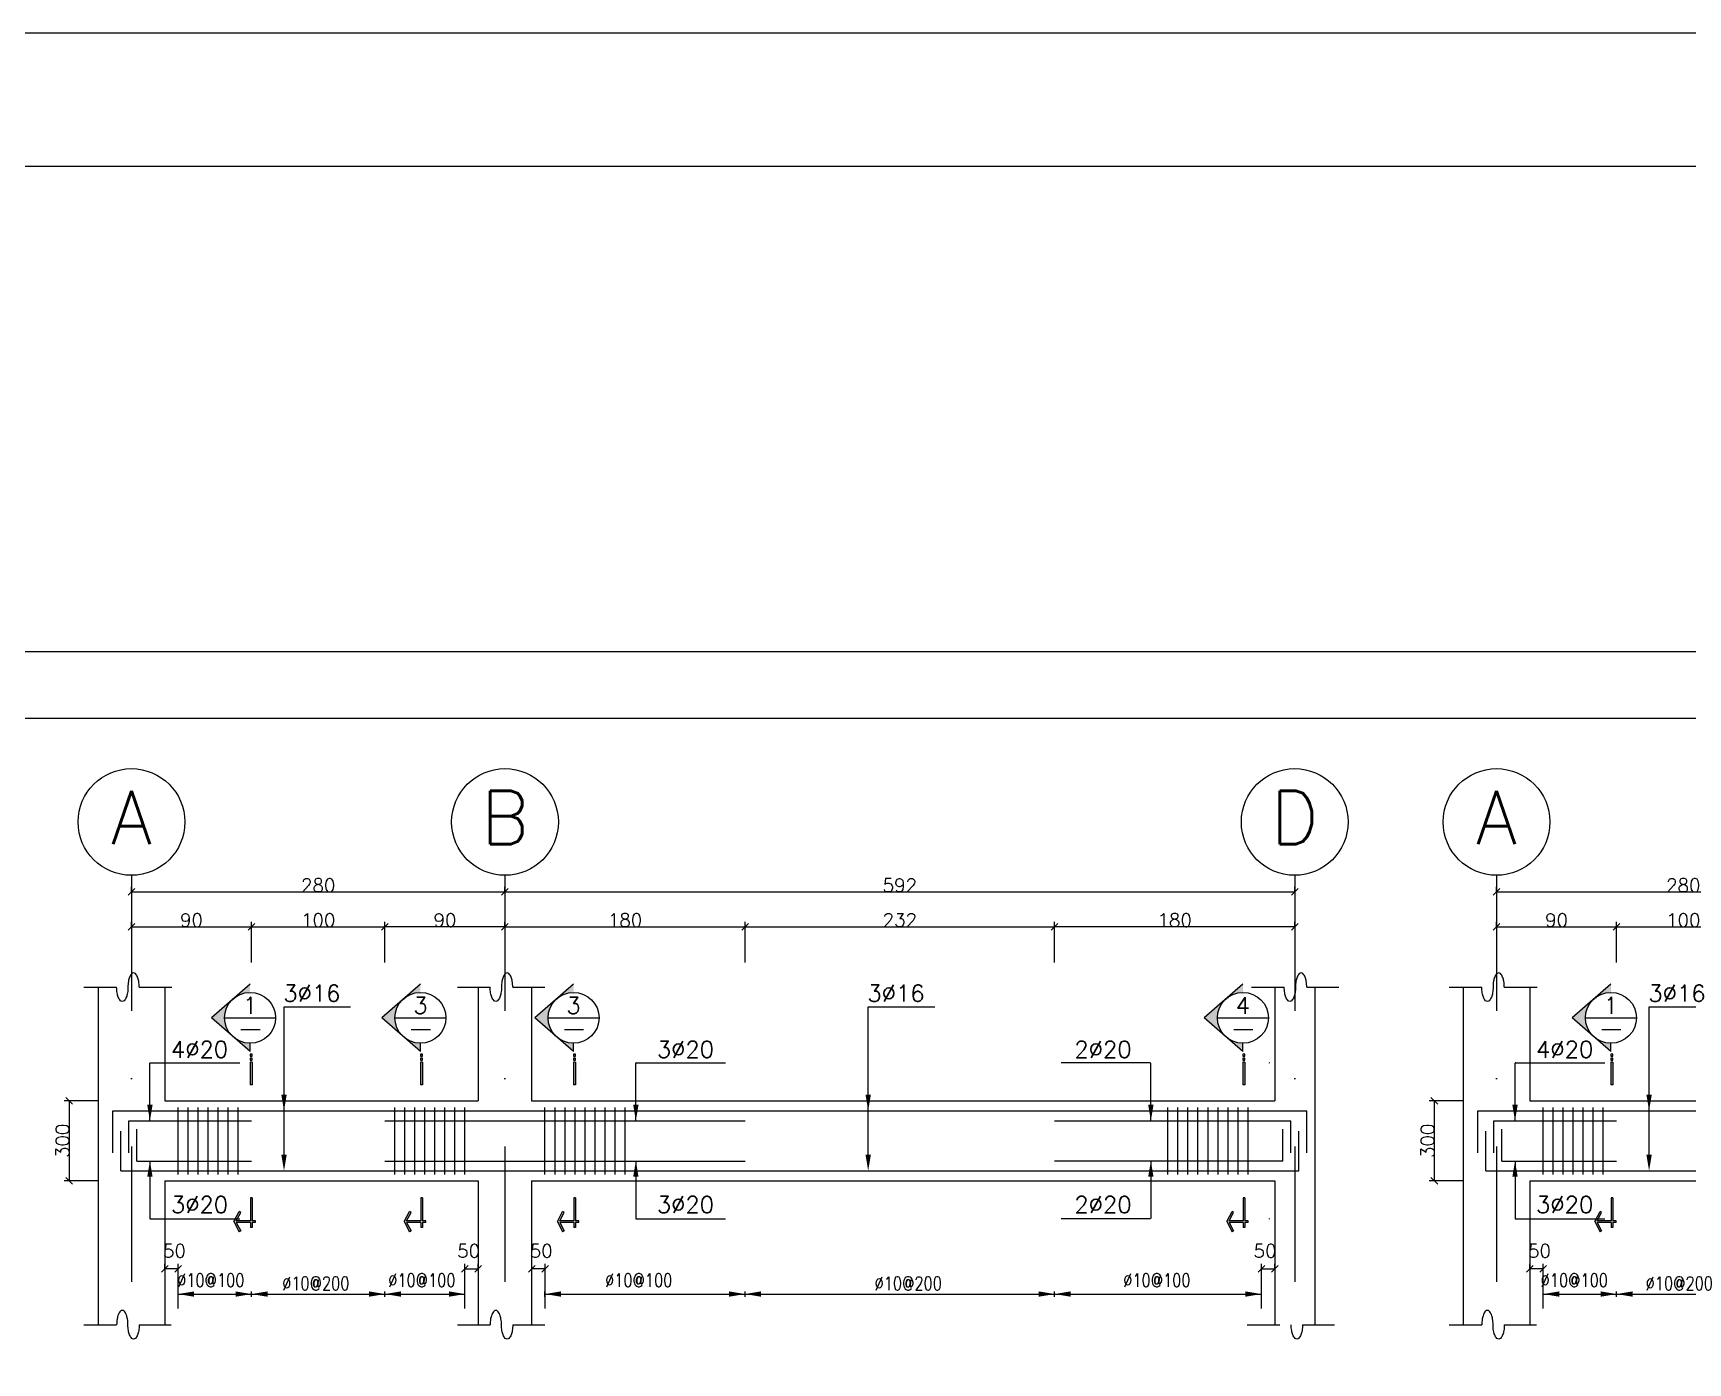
# Model space of a CAD drawing. Header units: millimetres. Extents: x -231 to 30223, y -7037 to 7120.
# Drawn here: x 19905 to 22386, y 5126 to 7120 of the extents above; entities that cross this region are included whole.
import ezdxf
from ezdxf.enums import TextEntityAlignment as Align

# ---------------------------------------------------------------- set-up
doc = ezdxf.new("R2010")
doc.units = ezdxf.units.MM
doc.linetypes.add('DASHDOTX2', pattern=[50.8, 25.4, -12.7, 0, -12.7])
for name, color, linetype in [('2', 2, 'Continuous'), ('3', 3, 'Continuous'), ('5', 7, 'Continuous'), ('ax', 1, 'DASHDOTX2'), ('CADR', 2, 'Continuous'), ('COV', 4, 'Continuous'), ('DIM', 1, 'Continuous'), ('DST', 1, 'Continuous'), ('ESTILA', 7, 'Continuous'), ('HAT', 4, 'Continuous'), ('KH', 3, 'Continuous'), ('STT', 6, 'Continuous'), ('TX', 2, 'Continuous'), ('TX1', 3, 'Continuous')]:
    doc.layers.add(name, color=color, linetype=linetype)
doc.styles.add('ROMANS', font='romans.shx')
doc.dimstyles.new('SC25', dxfattribs={"dimscale": 0.1, "dimtxt": 200, "dimasz": 0.5, "dimexe": 75, "dimexo": 0, "dimgap": 0, "dimtad": 1, "dimdec": 0, "dimlfac": 2.5, "dimdsep": 46, "dimtxsty": 'ROMANS', "dimblk": 'TIC', "dimcen": 0, "dimclrd": 44, "dimclre": 13, "dimclrt": 62, "dimadec": 0, "dimazin": 0, "dimtfac": 0.925926, "dimtdec": 0, "dimtix": 1, "dimtmove": 2, "dimatfit": 3, "dimldrblk": 'TIC', "dimfxl": 1, "dimtolj": 1, "dimarcsym": 0})
doc.dimstyles.new('SC50', dxfattribs={"dimscale": 0.1, "dimtxt": 200, "dimasz": 0.5, "dimexe": 75, "dimexo": 0, "dimgap": 0, "dimtad": 1, "dimdec": 0, "dimlfac": 0.5, "dimdsep": 46, "dimtxsty": 'ROMANS', "dimblk": 'TIC', "dimcen": 0, "dimclrd": 44, "dimclre": 1, "dimclrt": 62, "dimadec": 0, "dimazin": 0, "dimtfac": 0.925926, "dimtdec": 0, "dimtix": 1, "dimtmove": 2, "dimatfit": 3, "dimldrblk": 'TIC', "dimfxl": 1, "dimtolj": 1, "dimarcsym": 0})

# ---------------------------------------------------------------- blocks, each defined once
blk = doc.blocks.new('TIC')
blk.add_line((-100, -100), (100, 100))
blk = doc.blocks.new('*D399')
at = {"layer": 'DIM', "color": 1, "lineweight": -2, "transparency": 16777216}
for p, q in [((22278.9, 5779.9), (22278.9, 5787.4)), ((22478.9, 5726.1), (22478.9, 5787.4))]:
    blk.add_line(p, q, dxfattribs=at)
at = {"layer": 'DIM', "color": 44, "lineweight": -2, "transparency": 16777216}
blk.add_line((22278.9, 5779.9), (22478.8, 5779.9), dxfattribs=at)
at = {"layer": 'DIM', "color": 44, "lineweight": -2, "transparency": 16777216, "xscale": 0.05, "yscale": 0.05, "zscale": 0.05, "rotation": 180}
blk.add_blockref('TIC', (22278.9, 5779.9), dxfattribs=at)
at = {"layer": 'DIM', "color": 44, "lineweight": -2, "transparency": 16777216, "xscale": 0.05, "yscale": 0.05, "zscale": 0.05}
blk.add_blockref('TIC', (22478.9, 5779.9), dxfattribs=at)
at = {"layer": 'DIM', "color": 62, "transparency": 16777216, "insert": (22378.9, 5789.9), "char_height": 20, "attachment_point": 5, "style": 'ROMANS'}
blk.add_mtext('\\A1;100', dxfattribs=at)
blk = doc.blocks.new('*D400')
at = {"layer": 'DIM', "color": 1, "lineweight": -2, "transparency": 16777216}
for p, q in [((22098.9, 5779.9), (22098.9, 5787.4)), ((22278.9, 5726.1), (22278.9, 5787.4))]:
    blk.add_line(p, q, dxfattribs=at)
at = {"layer": 'DIM', "color": 44, "lineweight": -2, "transparency": 16777216}
blk.add_line((22098.9, 5779.9), (22278.8, 5779.9), dxfattribs=at)
at = {"layer": 'DIM', "color": 44, "lineweight": -2, "transparency": 16777216, "xscale": 0.05, "yscale": 0.05, "zscale": 0.05, "rotation": 180}
blk.add_blockref('TIC', (22098.9, 5779.9), dxfattribs=at)
at = {"layer": 'DIM', "color": 44, "lineweight": -2, "transparency": 16777216, "xscale": 0.05, "yscale": 0.05, "zscale": 0.05}
blk.add_blockref('TIC', (22278.9, 5779.9), dxfattribs=at)
at = {"layer": 'DIM', "color": 62, "transparency": 16777216, "insert": (22188.9, 5789.9), "char_height": 20, "attachment_point": 5, "style": 'ROMANS'}
blk.add_mtext('\\A1;90', dxfattribs=at)
blk = doc.blocks.new('*D403')
at = {"layer": 'DIM', "color": 1, "lineweight": -2, "transparency": 16777216}
for p, q in [((21436.3, 5726.1), (21436.3, 5787.4)), ((21796.3, 5779.9), (21796.3, 5787.4))]:
    blk.add_line(p, q, dxfattribs=at)
at = {"layer": 'DIM', "color": 44, "lineweight": -2, "transparency": 16777216}
blk.add_line((21796.2, 5779.9), (21436.3, 5779.9), dxfattribs=at)
at = {"layer": 'DIM', "color": 44, "lineweight": -2, "transparency": 16777216, "xscale": 0.05, "yscale": 0.05, "zscale": 0.05, "rotation": 180}
blk.add_blockref('TIC', (21436.3, 5779.9), dxfattribs=at)
at = {"layer": 'DIM', "color": 44, "lineweight": -2, "transparency": 16777216, "xscale": 0.05, "yscale": 0.05, "zscale": 0.05}
blk.add_blockref('TIC', (21796.3, 5779.9), dxfattribs=at)
at = {"layer": 'DIM', "color": 62, "transparency": 16777216, "insert": (21616.3, 5789.9), "char_height": 20, "attachment_point": 5, "style": 'ROMANS'}
blk.add_mtext('\\A1;180', dxfattribs=at)
blk = doc.blocks.new('*D404')
at = {"layer": 'DIM', "color": 1, "lineweight": -2, "transparency": 16777216}
for p, q in [((20432.3, 5726.1), (20432.3, 5787.4)), ((20612.3, 5779.9), (20612.3, 5787.4))]:
    blk.add_line(p, q, dxfattribs=at)
at = {"layer": 'DIM', "color": 44, "lineweight": -2, "transparency": 16777216}
blk.add_line((20612.2, 5779.9), (20432.3, 5779.9), dxfattribs=at)
at = {"layer": 'DIM', "color": 44, "lineweight": -2, "transparency": 16777216, "xscale": 0.05, "yscale": 0.05, "zscale": 0.05, "rotation": 180}
blk.add_blockref('TIC', (20432.3, 5779.9), dxfattribs=at)
at = {"layer": 'DIM', "color": 44, "lineweight": -2, "transparency": 16777216, "xscale": 0.05, "yscale": 0.05, "zscale": 0.05}
blk.add_blockref('TIC', (20612.3, 5779.9), dxfattribs=at)
at = {"layer": 'DIM', "color": 62, "transparency": 16777216, "insert": (20522.3, 5789.9), "char_height": 20, "attachment_point": 5, "style": 'ROMANS'}
blk.add_mtext('\\A1;90', dxfattribs=at)
blk = doc.blocks.new('*D405')
at = {"layer": 'DIM', "color": 1, "lineweight": -2, "transparency": 16777216}
for p, q in [((20612.3, 5779.9), (20612.3, 5787.4)), ((20972.3, 5726.1), (20972.3, 5787.4))]:
    blk.add_line(p, q, dxfattribs=at)
at = {"layer": 'DIM', "color": 44, "lineweight": -2, "transparency": 16777216}
blk.add_line((20612.3, 5779.9), (20972.2, 5779.9), dxfattribs=at)
at = {"layer": 'DIM', "color": 44, "lineweight": -2, "transparency": 16777216, "xscale": 0.05, "yscale": 0.05, "zscale": 0.05, "rotation": 180}
blk.add_blockref('TIC', (20612.3, 5779.9), dxfattribs=at)
at = {"layer": 'DIM', "color": 44, "lineweight": -2, "transparency": 16777216, "xscale": 0.05, "yscale": 0.05, "zscale": 0.05}
blk.add_blockref('TIC', (20972.3, 5779.9), dxfattribs=at)
at = {"layer": 'DIM', "color": 62, "transparency": 16777216, "insert": (20792.3, 5789.9), "char_height": 20, "attachment_point": 5, "style": 'ROMANS'}
blk.add_mtext('\\A1;180', dxfattribs=at)
blk = doc.blocks.new('*D406')
at = {"layer": 'DIM', "color": 1, "lineweight": -2, "transparency": 16777216}
for p, q in [((20972.3, 5726.1), (20972.3, 5787.4)), ((21436.3, 5726.1), (21436.3, 5787.4))]:
    blk.add_line(p, q, dxfattribs=at)
at = {"layer": 'DIM', "color": 44, "lineweight": -2, "transparency": 16777216}
blk.add_line((20972.3, 5779.9), (21436.2, 5779.9), dxfattribs=at)
at = {"layer": 'DIM', "color": 44, "lineweight": -2, "transparency": 16777216, "xscale": 0.05, "yscale": 0.05, "zscale": 0.05, "rotation": 180}
blk.add_blockref('TIC', (20972.3, 5779.9), dxfattribs=at)
at = {"layer": 'DIM', "color": 44, "lineweight": -2, "transparency": 16777216, "xscale": 0.05, "yscale": 0.05, "zscale": 0.05}
blk.add_blockref('TIC', (21436.3, 5779.9), dxfattribs=at)
at = {"layer": 'DIM', "color": 62, "transparency": 16777216, "insert": (21204.3, 5789.9), "char_height": 20, "attachment_point": 5, "style": 'ROMANS'}
blk.add_mtext('\\A1;232', dxfattribs=at)
blk = doc.blocks.new('*D407')
at = {"layer": 'DIM', "color": 1, "lineweight": -2, "transparency": 16777216}
for p, q in [((20052.3, 5779.9), (20052.3, 5787.4)), ((20232.3, 5726.1), (20232.3, 5787.4))]:
    blk.add_line(p, q, dxfattribs=at)
at = {"layer": 'DIM', "color": 44, "lineweight": -2, "transparency": 16777216}
blk.add_line((20052.3, 5779.9), (20232.2, 5779.9), dxfattribs=at)
at = {"layer": 'DIM', "color": 44, "lineweight": -2, "transparency": 16777216, "xscale": 0.05, "yscale": 0.05, "zscale": 0.05, "rotation": 180}
blk.add_blockref('TIC', (20052.3, 5779.9), dxfattribs=at)
at = {"layer": 'DIM', "color": 44, "lineweight": -2, "transparency": 16777216, "xscale": 0.05, "yscale": 0.05, "zscale": 0.05}
blk.add_blockref('TIC', (20232.3, 5779.9), dxfattribs=at)
at = {"layer": 'DIM', "color": 62, "transparency": 16777216, "insert": (20142.3, 5789.9), "char_height": 20, "attachment_point": 5, "style": 'ROMANS'}
blk.add_mtext('\\A1;90', dxfattribs=at)
blk = doc.blocks.new('*D408')
at = {"layer": 'DIM', "color": 1, "lineweight": -2, "transparency": 16777216}
for p, q in [((20232.3, 5779.9), (20232.3, 5787.4)), ((20432.3, 5726.1), (20432.3, 5787.4))]:
    blk.add_line(p, q, dxfattribs=at)
at = {"layer": 'DIM', "color": 44, "lineweight": -2, "transparency": 16777216}
blk.add_line((20232.3, 5779.9), (20432.2, 5779.9), dxfattribs=at)
at = {"layer": 'DIM', "color": 44, "lineweight": -2, "transparency": 16777216, "xscale": 0.05, "yscale": 0.05, "zscale": 0.05, "rotation": 180}
blk.add_blockref('TIC', (20232.3, 5779.9), dxfattribs=at)
at = {"layer": 'DIM', "color": 44, "lineweight": -2, "transparency": 16777216, "xscale": 0.05, "yscale": 0.05, "zscale": 0.05}
blk.add_blockref('TIC', (20432.3, 5779.9), dxfattribs=at)
at = {"layer": 'DIM', "color": 62, "transparency": 16777216, "insert": (20332.3, 5789.9), "char_height": 20, "attachment_point": 5, "style": 'ROMANS'}
blk.add_mtext('\\A1;100', dxfattribs=at)
blk = doc.blocks.new('EEE')
at = {"layer": '5'}
h = blk.add_hatch(color=256, dxfattribs=at)
h.paths.add_polyline_path([(-25.1, 28.8), (-58.1, 0), (-25.1, -28.8, -0.454846)])
h.paths.add_polyline_path([(-25.1, -28.8), (0, -50.6), (0, -38.2, -0.181206)])
h.paths.add_polyline_path([(0, 38.2), (0, 50.6), (-25.1, 28.8, -0.181206)])
h = blk.add_hatch(color=256, dxfattribs=at)
h.paths.add_polyline_path([(2.9, -57.6), (2.9, -54.7), (0, -54.7), (0, -57.6)])
h.paths.add_polyline_path([(0, -63.5), (2.9, -63.5), (2.9, -60.5), (0, -60.5)])
h.paths.add_polyline_path([(2.9, -66.4), (0, -66.4), (0, -100.6), (2.9, -100.6)])
blk.add_hatch(color=256, dxfattribs=at).paths.add_polyline_path([(0.4, -306.8), (0.4, -314.3), (2.9, -314.3), (2.9, -306.8), (8, -306.8), (8, -304.3), (2.9, -304.3), (2.9, -270), (0.4, -270), (0.4, -304.3), (-20.7, -304.3), (-14.1, -291.7), (-16.3, -290.5), (-24.2, -305.6), (-16.3, -320.7), (-14.1, -319.5), (-20.7, -306.8)])
at = {"layer": '2'}
for p, q in [((0, 50.6), (-58.1, 0)), ((0, -50.6), (-58.1, 0)), ((-38.2, 0), (38.2, 0)), ((0, -50.6), (0, -38.2)), ((2.9, -66.4), (0, -66.4)), ((0, -66.4), (0, -100.6)), ((2.9, -66.4), (2.9, -100.6)), ((2.9, -100.6), (0, -100.6)), ((2.9, -270), (0.4, -270)), ((-24.2, -305.6), (-16.3, -290.5)), ((-14.1, -291.7), (-16.3, -290.5)), ((-24.2, -305.6), (-16.3, -320.7)), ((-14.1, -319.5), (-16.3, -320.7)), ((2.9, -314.3), (0.4, -314.3)), ((8, -306.8), (8, -304.3))]:
    blk.add_line(p, q, dxfattribs=at)
for points in [[(0, -57.6), (2.9, -57.6), (2.9, -54.7), (0, -54.7)], [(0, -63.5), (2.9, -63.5), (2.9, -60.5), (0, -60.5)]]:
    blk.add_lwpolyline(points, close=True, dxfattribs=at)
for points in [[(0.4, -270), (0.4, -304.3)], [(2.9, -270), (2.9, -304.3)], [(0.4, -304.3), (-20.7, -304.3), (-14.1, -291.7)], [(0.4, -306.8), (-20.7, -306.8), (-14.1, -319.5)], [(0.4, -306.8), (0.4, -314.3)], [(8, -304.3), (2.9, -304.3)], [(8, -306.8), (2.9, -306.8)], [(2.9, -306.8), (2.9, -314.3)]]:
    blk.add_lwpolyline(points, dxfattribs=at)
blk.add_circle((0, 0), 38.2, dxfattribs=at)
at = {"layer": '3'}
blk.add_line((-13.7, -17.7), (15, -17.7), dxfattribs=at)
at = {"layer": 'TX1', "style": 'ROMANS'}
blk.add_attdef('B', text='', height=25, dxfattribs=at).set_placement((0, 18.7), align=Align.MIDDLE_CENTER)
blk = doc.blocks.new('*D426')
at = {"layer": 'DIM', "color": 13, "lineweight": -2, "transparency": 16777216}
for p, q in [((20003, 5518.8), (19951.5, 5518.8)), ((20003, 5398.8), (19951.5, 5398.8))]:
    blk.add_line(p, q, dxfattribs=at)
at = {"layer": 'DIM', "color": 44, "lineweight": -2, "transparency": 16777216}
blk.add_line((19959, 5518.8), (19959, 5398.9), dxfattribs=at)
at = {"layer": 'DIM', "color": 44, "lineweight": -2, "transparency": 16777216, "xscale": 0.05, "yscale": 0.05, "zscale": 0.05}
for p, rotation in [((19959, 5518.8), 90), ((19959, 5398.8), 270)]:
    blk.add_blockref('TIC', p, dxfattribs=dict(at, rotation=rotation))
at = {"layer": 'DIM', "color": 62, "transparency": 16777216, "insert": (19949, 5458.8), "char_height": 20, "attachment_point": 5, "rotation": 90, "style": 'ROMANS'}
blk.add_mtext('\\A1;300', dxfattribs=at)
blk = doc.blocks.new('*D428')
at = {"layer": 'DIM', "color": 13, "lineweight": -2, "transparency": 16777216}
for p, q in [((20102.3, 5266.6), (20102.3, 5274.1)), ((20122.3, 5207.2), (20122.3, 5274.1))]:
    blk.add_line(p, q, dxfattribs=at)
at = {"layer": 'DIM', "color": 44, "lineweight": -2, "transparency": 16777216}
blk.add_line((20122.2, 5266.6), (20102.3, 5266.6), dxfattribs=at)
at = {"layer": 'DIM', "color": 44, "lineweight": -2, "transparency": 16777216, "xscale": 0.05, "yscale": 0.05, "zscale": 0.05, "rotation": 180}
blk.add_blockref('TIC', (20102.3, 5266.6), dxfattribs=at)
at = {"layer": 'DIM', "color": 44, "lineweight": -2, "transparency": 16777216, "xscale": 0.05, "yscale": 0.05, "zscale": 0.05}
blk.add_blockref('TIC', (20122.3, 5266.6), dxfattribs=at)
at = {"layer": 'DIM', "color": 62, "transparency": 16777216, "insert": (20116.7, 5293.6), "char_height": 20, "attachment_point": 5, "style": 'ROMANS'}
blk.add_mtext('\\A1;50', dxfattribs=at)
blk = doc.blocks.new('*D429')
at = {"layer": 'DIM', "color": 13, "lineweight": -2, "transparency": 16777216}
for p, q in [((20652.3, 5266.6), (20652.3, 5274.1)), ((20672.3, 5207.2), (20672.3, 5274.1))]:
    blk.add_line(p, q, dxfattribs=at)
at = {"layer": 'DIM', "color": 44, "lineweight": -2, "transparency": 16777216}
blk.add_line((20672.2, 5266.6), (20652.3, 5266.6), dxfattribs=at)
at = {"layer": 'DIM', "color": 44, "lineweight": -2, "transparency": 16777216, "xscale": 0.05, "yscale": 0.05, "zscale": 0.05, "rotation": 180}
blk.add_blockref('TIC', (20652.3, 5266.6), dxfattribs=at)
at = {"layer": 'DIM', "color": 44, "lineweight": -2, "transparency": 16777216, "xscale": 0.05, "yscale": 0.05, "zscale": 0.05}
blk.add_blockref('TIC', (20672.3, 5266.6), dxfattribs=at)
at = {"layer": 'DIM', "color": 62, "transparency": 16777216, "insert": (20666.7, 5293.6), "char_height": 20, "attachment_point": 5, "style": 'ROMANS'}
blk.add_mtext('\\A1;50', dxfattribs=at)
blk = doc.blocks.new('*D430')
at = {"layer": 'DIM', "color": 13, "lineweight": -2, "transparency": 16777216}
for p, q in [((20552.3, 5207.2), (20552.3, 5274.1)), ((20572.3, 5266.6), (20572.3, 5274.1))]:
    blk.add_line(p, q, dxfattribs=at)
at = {"layer": 'DIM', "color": 44, "lineweight": -2, "transparency": 16777216}
blk.add_line((20552.3, 5266.6), (20572.2, 5266.6), dxfattribs=at)
at = {"layer": 'DIM', "color": 44, "lineweight": -2, "transparency": 16777216, "xscale": 0.05, "yscale": 0.05, "zscale": 0.05, "rotation": 180}
blk.add_blockref('TIC', (20552.3, 5266.6), dxfattribs=at)
at = {"layer": 'DIM', "color": 44, "lineweight": -2, "transparency": 16777216, "xscale": 0.05, "yscale": 0.05, "zscale": 0.05}
blk.add_blockref('TIC', (20572.3, 5266.6), dxfattribs=at)
at = {"layer": 'DIM', "color": 62, "transparency": 16777216, "insert": (20557.8, 5293.6), "char_height": 20, "attachment_point": 5, "style": 'ROMANS'}
blk.add_mtext('\\A1;50', dxfattribs=at)
blk = doc.blocks.new('*D431')
at = {"layer": 'DIM', "color": 13, "lineweight": -2, "transparency": 16777216}
for p, q in [((22049.6, 5518.8), (21998.1, 5518.8)), ((22049.6, 5398.8), (21998.1, 5398.8))]:
    blk.add_line(p, q, dxfattribs=at)
at = {"layer": 'DIM', "color": 44, "lineweight": -2, "transparency": 16777216}
blk.add_line((22005.6, 5518.8), (22005.6, 5398.9), dxfattribs=at)
at = {"layer": 'DIM', "color": 44, "lineweight": -2, "transparency": 16777216, "xscale": 0.05, "yscale": 0.05, "zscale": 0.05}
for p, rotation in [((22005.6, 5518.8), 90), ((22005.6, 5398.8), 270)]:
    blk.add_blockref('TIC', p, dxfattribs=dict(at, rotation=rotation))
at = {"layer": 'DIM', "color": 62, "transparency": 16777216, "insert": (21995.6, 5458.8), "char_height": 20, "attachment_point": 5, "rotation": 90, "style": 'ROMANS'}
blk.add_mtext('\\A1;300', dxfattribs=at)
blk = doc.blocks.new('*D432')
at = {"layer": 'DIM', "color": 13, "lineweight": -2, "transparency": 16777216}
for p, q in [((21746.3, 5207.2), (21746.3, 5274.1)), ((21766.3, 5266.6), (21766.3, 5274.1))]:
    blk.add_line(p, q, dxfattribs=at)
at = {"layer": 'DIM', "color": 44, "lineweight": -2, "transparency": 16777216}
blk.add_line((21746.3, 5266.6), (21766.2, 5266.6), dxfattribs=at)
at = {"layer": 'DIM', "color": 44, "lineweight": -2, "transparency": 16777216, "xscale": 0.05, "yscale": 0.05, "zscale": 0.05, "rotation": 180}
blk.add_blockref('TIC', (21746.3, 5266.6), dxfattribs=at)
at = {"layer": 'DIM', "color": 44, "lineweight": -2, "transparency": 16777216, "xscale": 0.05, "yscale": 0.05, "zscale": 0.05}
blk.add_blockref('TIC', (21766.3, 5266.6), dxfattribs=at)
at = {"layer": 'DIM', "color": 62, "transparency": 16777216, "insert": (21751.8, 5293.6), "char_height": 20, "attachment_point": 5, "style": 'ROMANS'}
blk.add_mtext('\\A1;50', dxfattribs=at)
blk = doc.blocks.new('*D433')
at = {"layer": 'DIM', "color": 13, "lineweight": -2, "transparency": 16777216}
for p, q in [((22148.9, 5266.6), (22148.9, 5274.1)), ((22168.9, 5207.2), (22168.9, 5274.1))]:
    blk.add_line(p, q, dxfattribs=at)
at = {"layer": 'DIM', "color": 44, "lineweight": -2, "transparency": 16777216}
blk.add_line((22168.8, 5266.6), (22148.9, 5266.6), dxfattribs=at)
at = {"layer": 'DIM', "color": 44, "lineweight": -2, "transparency": 16777216, "xscale": 0.05, "yscale": 0.05, "zscale": 0.05, "rotation": 180}
blk.add_blockref('TIC', (22148.9, 5266.6), dxfattribs=at)
at = {"layer": 'DIM', "color": 44, "lineweight": -2, "transparency": 16777216, "xscale": 0.05, "yscale": 0.05, "zscale": 0.05}
blk.add_blockref('TIC', (22168.9, 5266.6), dxfattribs=at)
at = {"layer": 'DIM', "color": 62, "transparency": 16777216, "insert": (22163.3, 5293.6), "char_height": 20, "attachment_point": 5, "style": 'ROMANS'}
blk.add_mtext('\\A1;50', dxfattribs=at)
blk = doc.blocks.new('*D453')
at = {"layer": 'DIM', "color": 1, "lineweight": -2, "transparency": 16777216}
for p, q in [((22098.9, 5832), (22098.9, 5839.5)), ((22658.9, 5832), (22658.9, 5839.5))]:
    blk.add_line(p, q, dxfattribs=at)
at = {"layer": 'DIM', "color": 44, "lineweight": -2, "transparency": 16777216}
blk.add_line((22098.9, 5832), (22658.8, 5832), dxfattribs=at)
at = {"layer": 'DIM', "color": 44, "lineweight": -2, "transparency": 16777216, "xscale": 0.05, "yscale": 0.05, "zscale": 0.05, "rotation": 180}
blk.add_blockref('TIC', (22098.9, 5832), dxfattribs=at)
at = {"layer": 'DIM', "color": 44, "lineweight": -2, "transparency": 16777216, "xscale": 0.05, "yscale": 0.05, "zscale": 0.05}
blk.add_blockref('TIC', (22658.9, 5832), dxfattribs=at)
at = {"layer": 'DIM', "color": 62, "transparency": 16777216, "insert": (22378.9, 5842), "char_height": 20, "attachment_point": 5, "style": 'ROMANS'}
blk.add_mtext('\\A1;280', dxfattribs=at)
blk = doc.blocks.new('*D454')
at = {"layer": 'DIM', "color": 1, "lineweight": -2, "transparency": 16777216}
for p, q in [((20612.3, 5832), (20612.3, 5839.5)), ((21796.3, 5832), (21796.3, 5839.5))]:
    blk.add_line(p, q, dxfattribs=at)
at = {"layer": 'DIM', "color": 44, "lineweight": -2, "transparency": 16777216}
blk.add_line((20612.3, 5832), (21796.2, 5832), dxfattribs=at)
at = {"layer": 'DIM', "color": 44, "lineweight": -2, "transparency": 16777216, "xscale": 0.05, "yscale": 0.05, "zscale": 0.05, "rotation": 180}
blk.add_blockref('TIC', (20612.3, 5832), dxfattribs=at)
at = {"layer": 'DIM', "color": 44, "lineweight": -2, "transparency": 16777216, "xscale": 0.05, "yscale": 0.05, "zscale": 0.05}
blk.add_blockref('TIC', (21796.3, 5832), dxfattribs=at)
at = {"layer": 'DIM', "color": 62, "transparency": 16777216, "insert": (21204.3, 5842), "char_height": 20, "attachment_point": 5, "style": 'ROMANS'}
blk.add_mtext('\\A1;592', dxfattribs=at)
blk = doc.blocks.new('*D455')
at = {"layer": 'DIM', "color": 1, "lineweight": -2, "transparency": 16777216}
for p, q in [((20052.3, 5832), (20052.3, 5839.5)), ((20612.3, 5832), (20612.3, 5839.5))]:
    blk.add_line(p, q, dxfattribs=at)
at = {"layer": 'DIM', "color": 44, "lineweight": -2, "transparency": 16777216}
blk.add_line((20052.3, 5832), (20612.2, 5832), dxfattribs=at)
at = {"layer": 'DIM', "color": 44, "lineweight": -2, "transparency": 16777216, "xscale": 0.05, "yscale": 0.05, "zscale": 0.05, "rotation": 180}
blk.add_blockref('TIC', (20052.3, 5832), dxfattribs=at)
at = {"layer": 'DIM', "color": 44, "lineweight": -2, "transparency": 16777216, "xscale": 0.05, "yscale": 0.05, "zscale": 0.05}
blk.add_blockref('TIC', (20612.3, 5832), dxfattribs=at)
at = {"layer": 'DIM', "color": 62, "transparency": 16777216, "insert": (20332.3, 5842), "char_height": 20, "attachment_point": 5, "style": 'ROMANS'}
blk.add_mtext('\\A1;280', dxfattribs=at)

msp = doc.modelspace()

# ---------------------------------------------------------------- linework, layer by layer
at = {"layer": '2'}
for centre in [(20052.273287, 5937.013808), (20612.273287, 5937.013808), (21796.273286, 5937.013808), (22098.867199, 5937.013808)]:
    msp.add_circle(centre, 80, dxfattribs=at)
at = {"layer": 'ax', "ltscale": 8}
for p, q in [((20052.273287, 5857.013808), (20052.273287, 5163.065862)), ((20612.273287, 5857.013808), (20612.273287, 5163.065862)), ((21796.273286, 5857.013808), (21796.273286, 5163.065862)), ((22098.867199, 5857.013808), (22098.867199, 5163.065862))]:
    msp.add_line(p, q, dxfattribs=at)
at = {"layer": 'CADR', "color": 15}
msp.add_lwpolyline([(26082.062068, 6192.621269), (26082.062068, 252.621269), (17672.062068, 252.621269), (17672.062068, 6192.621269), (26082.062068, 6192.621269)], dxfattribs=at)
at = {"layer": 'CADR'}
msp.add_lwpolyline([(25982.062068, 6092.621269), (25982.062068, 352.621269), (17872.062068, 352.621269), (17872.062068, 6092.621269)], close=True, dxfattribs=at)
at = {"layer": 'COV'}
for p, q in [((20002.273287, 5689.289235), (20002.273287, 5182.881551)), ((20102.273287, 5689.289235), (20102.273287, 5518.807829)), ((20572.273287, 5689.289235), (20572.273287, 5518.807829)), ((20652.273287, 5689.289235), (20652.273287, 5518.807829)), ((21766.273286, 5689.289235), (21766.273286, 5518.807829)), ((21826.273286, 5689.289235), (21826.273286, 5182.881551)), ((22048.867199, 5689.289235), (22048.867199, 5182.881551)), ((22148.867199, 5689.289235), (22148.867199, 5518.807829)), ((20102.273287, 5518.807829), (20572.273287, 5518.807829)), ((20652.273287, 5518.807829), (21766.273286, 5518.807829)), ((22148.867199, 5518.807829), (22618.867199, 5518.807829)), ((20102.273287, 5398.807829), (20572.273287, 5398.807829)), ((20102.273287, 5398.807829), (20102.273287, 5182.881551)), ((20572.273287, 5398.807829), (20572.273287, 5182.881551)), ((20652.273287, 5398.807829), (21766.273286, 5398.807829)), ((20652.273287, 5398.807829), (20652.273287, 5182.881551)), ((21766.273286, 5398.807829), (21766.273286, 5182.881551)), ((22148.867199, 5398.807829), (22618.867199, 5398.807829)), ((22148.867199, 5398.807829), (22148.867199, 5182.881551))]:
    msp.add_line(p, q, dxfattribs=at)
at = {"layer": 'DST'}
for p, q in [((19981.000287, 5689.289235), (20030.100627, 5689.289235)), ((20063.917437, 5689.289235), (20113.017777, 5689.289235)), ((20541.000287, 5689.289235), (20590.100627, 5689.289235)), ((20623.917437, 5689.289235), (20671.95972, 5689.289235)), ((21731.443887, 5689.289235), (21780.544227, 5689.289235)), ((21814.361037, 5689.289235), (21862.40332, 5689.289235)), ((22027.594199, 5689.289235), (22076.694539, 5689.289235)), ((22110.511349, 5689.289235), (22159.611689, 5689.289235)), ((20281.001845, 5659.943114), (20380.924377, 5659.943114)), ((20281.001845, 5503.807829), (20281.001845, 5659.943114)), ((21156.791363, 5659.943114), (21256.713895, 5659.943114)), ((21156.791363, 5503.807829), (21156.791363, 5659.943114)), ((22327.595758, 5659.943114), (22427.51829, 5659.943114)), ((22327.595758, 5503.807829), (22327.595758, 5659.943114)), ((20079.976468, 5488.807829), (20079.976468, 5575.287908)), ((20080.476468, 5575.787908), (20214.604716, 5575.787908)), ((20281.001845, 5437.807829), (20281.001845, 5581.875471)), ((20808.489625, 5488.807829), (20808.489625, 5575.287908)), ((20808.989625, 5575.787908), (20943.117873, 5575.787908)), ((21156.791363, 5437.807829), (21156.791363, 5581.875471)), ((21580.141485, 5575.787908), (21446.013237, 5575.787908)), ((21580.641485, 5488.807829), (21580.641485, 5575.287908)), ((22126.57038, 5488.807829), (22126.57038, 5575.287908)), ((22127.07038, 5575.787908), (22261.198628, 5575.787908)), ((22327.595758, 5437.807829), (22327.595758, 5581.875471)), ((20079.976468, 5428.807829), (20079.976468, 5342.32775)), ((20808.489625, 5428.807829), (20808.489625, 5342.32775)), ((21580.641485, 5428.807829), (21580.641485, 5342.32775)), ((22126.57038, 5428.807829), (22126.57038, 5342.32775)), ((20080.476468, 5341.82775), (20214.604716, 5341.82775)), ((20808.989625, 5341.82775), (20943.117873, 5341.82775)), ((21580.141485, 5341.82775), (21446.013237, 5341.82775)), ((22127.07038, 5341.82775), (22261.198628, 5341.82775)), ((20122.273287, 5224.948966), (20122.273287, 5232.948966)), ((20122.273287, 5228.948966), (20552.273287, 5228.948966)), ((20232.273287, 5224.948966), (20232.273287, 5232.948966)), ((20232.273287, 5224.948966), (20232.273287, 5232.948966)), ((20432.273287, 5224.948966), (20432.273287, 5232.948966)), ((20432.273287, 5224.948966), (20432.273287, 5232.948966)), ((20432.273287, 5224.948966), (20432.273287, 5232.948966)), ((20432.273287, 5224.948966), (20432.273287, 5232.948966)), ((20552.273287, 5224.948966), (20552.273287, 5232.948966)), ((20672.273287, 5224.948966), (20672.273287, 5232.948966)), ((20672.273287, 5228.948966), (21746.273286, 5228.948966)), ((20972.273287, 5224.948966), (20972.273287, 5232.948966)), ((21436.273286, 5224.948966), (21436.273286, 5232.948966)), ((21746.273286, 5224.948966), (21746.273286, 5232.948966)), ((22168.867199, 5224.948966), (22168.867199, 5232.948966)), ((22168.867199, 5228.948966), (22598.867199, 5228.948966)), ((22168.867199, 5228.948966), (22598.867199, 5228.948966)), ((22278.867199, 5224.948966), (22278.867199, 5232.948966)), ((22278.867199, 5224.948966), (22278.867199, 5232.948966)), ((19981.000287, 5182.881551), (20030.100627, 5182.881551)), ((20063.917437, 5182.881551), (20111.95972, 5182.881551)), ((20541.000287, 5182.881551), (20590.100627, 5182.881551)), ((20623.917437, 5182.881551), (20671.95972, 5182.881551)), ((21725.000286, 5182.881551), (21774.100626, 5182.881551)), ((21807.917436, 5182.881551), (21855.959719, 5182.881551)), ((22027.594199, 5182.881551), (22076.694539, 5182.881551)), ((22110.511349, 5182.881551), (22158.553632, 5182.881551))]:
    msp.add_line(p, q, dxfattribs=at)
for points in [[(20063.917437, 5689.289235, 0.0403680359), (20063.207796, 5698.064542, 0.0533262152), (20061.441258, 5704.499144, 0.0964678183), (20058.171993, 5709.63544, 0.2057382443), (20055.463234, 5710.799294, 0.2057382443), (20052.754475, 5709.63544, 0.0964678183), (20049.48521, 5704.499144, 0.0533262152), (20047.718672, 5698.064542, 0.0403680359), (20047.009032, 5689.289235, 0.0403680359)], [(20623.917437, 5689.289235, 0.0403680359), (20623.207796, 5698.064542, 0.0533262152), (20621.441258, 5704.499144, 0.0964678183), (20618.171993, 5709.63544, 0.2057382443), (20615.463234, 5710.799294, 0.2057382443), (20612.754475, 5709.63544, 0.0964678183), (20609.48521, 5704.499144, 0.0533262152), (20607.718672, 5698.064542, 0.0403680359), (20607.009032, 5689.289235, 0.0403680359)], [(21814.361037, 5689.289235, 0.0403680359), (21813.651397, 5698.064542, 0.0533262152), (21811.884858, 5704.499144, 0.0964678183), (21808.615593, 5709.63544, 0.2057382443), (21805.906834, 5710.799294, 0.2057382443), (21803.198075, 5709.63544, 0.0964678183), (21799.928811, 5704.499144, 0.0533262152), (21798.162272, 5698.064542, 0.0403680359), (21797.452632, 5689.289235, 0.0403680359)], [(22110.511349, 5689.289235, 0.0403680359), (22109.801709, 5698.064542, 0.0533262152), (22108.03517, 5704.499144, 0.0964678183), (22104.765906, 5709.63544, 0.2057382443), (22102.057147, 5710.799294, 0.2057382443), (22099.348388, 5709.63544, 0.0964678183), (22096.079123, 5704.499144, 0.0533262152), (22094.312584, 5698.064542, 0.0403680359), (22093.602944, 5689.289235, 0.0403680359)], [(20047.009032, 5689.289235, -0.0403680359), (20046.299391, 5680.513927, -0.0533262152), (20044.532853, 5674.079326, -0.0964678183), (20041.263588, 5668.94303, -0.2057382443), (20038.554829, 5667.779175, -0.2057382443), (20035.84607, 5668.94303, -0.0964678183), (20032.576805, 5674.079326, -0.0533262152), (20030.810267, 5680.513927, -0.0403680359), (20030.100627, 5689.289235, -0.0403680359)], [(20607.009032, 5689.289235, -0.0403680359), (20606.299391, 5680.513927, -0.0533262152), (20604.532853, 5674.079326, -0.0964678183), (20601.263588, 5668.94303, -0.2057382443), (20598.554829, 5667.779175, -0.2057382443), (20595.84607, 5668.94303, -0.0964678183), (20592.576805, 5674.079326, -0.0533262152), (20590.810267, 5680.513927, -0.0403680359), (20590.100627, 5689.289235, -0.0403680359)], [(21797.452632, 5689.289235, -0.0403680359), (21796.742992, 5680.513927, -0.0533262152), (21794.976453, 5674.079326, -0.0964678183), (21791.707189, 5668.94303, -0.2057382443), (21788.99843, 5667.779175, -0.2057382443), (21786.289671, 5668.94303, -0.0964678183), (21783.020406, 5674.079326, -0.0533262152), (21781.253867, 5680.513927, -0.0403680359), (21780.544227, 5689.289235, -0.0403680359)], [(22093.602944, 5689.289235, -0.0403680359), (22092.893304, 5680.513927, -0.0533262152), (22091.126766, 5674.079326, -0.0964678183), (22087.857501, 5668.94303, -0.2057382443), (22085.148742, 5667.779175, -0.2057382443), (22082.439983, 5668.94303, -0.0964678183), (22079.170718, 5674.079326, -0.0533262152), (22077.40418, 5680.513927, -0.0403680359), (22076.694539, 5689.289235, -0.0403680359)], [(20047.009032, 5182.881551, 0.0403680359), (20046.299391, 5191.656858, 0.0533262152), (20044.532853, 5198.091459, 0.0964678183), (20041.263588, 5203.227755, 0.2057382443), (20038.554829, 5204.39161, 0.2057382443), (20035.84607, 5203.227755, 0.0964678183), (20032.576805, 5198.091459, 0.0533262152), (20030.810267, 5191.656858, 0.0403680359), (20030.100627, 5182.881551, 0.0403680359)], [(20607.009032, 5182.881551, 0.0403680359), (20606.299391, 5191.656858, 0.0533262152), (20604.532853, 5198.091459, 0.0964678183), (20601.263588, 5203.227755, 0.2057382443), (20598.554829, 5204.39161, 0.2057382443), (20595.84607, 5203.227755, 0.0964678183), (20592.576805, 5198.091459, 0.0533262152), (20590.810267, 5191.656858, 0.0403680359), (20590.100627, 5182.881551, 0.0403680359)], [(22093.602944, 5182.881551, 0.0403680359), (22092.893304, 5191.656858, 0.0533262152), (22091.126766, 5198.091459, 0.0964678183), (22087.857501, 5203.227755, 0.2057382443), (22085.148742, 5204.39161, 0.2057382443), (22082.439983, 5203.227755, 0.0964678183), (22079.170718, 5198.091459, 0.0533262152), (22077.40418, 5191.656858, 0.0403680359), (22076.694539, 5182.881551, 0.0403680359)], [(20063.917437, 5182.881551, -0.0403680359), (20063.207796, 5174.106243, -0.0533262152), (20061.441258, 5167.671642, -0.0964678183), (20058.171993, 5162.535346, -0.2057382443), (20055.463234, 5161.371491, -0.2057382443), (20052.754475, 5162.535346, -0.0964678183), (20049.48521, 5167.671642, -0.0533262152), (20047.718672, 5174.106243, -0.0403680359), (20047.009032, 5182.881551, -0.0403680359)], [(20623.917437, 5182.881551, -0.0403680359), (20623.207796, 5174.106243, -0.0533262152), (20621.441258, 5167.671642, -0.0964678183), (20618.171993, 5162.535346, -0.2057382443), (20615.463234, 5161.371491, -0.2057382443), (20612.754475, 5162.535346, -0.0964678183), (20609.48521, 5167.671642, -0.0533262152), (20607.718672, 5174.106243, -0.0403680359), (20607.009032, 5182.881551, -0.0403680359)], [(21807.917436, 5182.881551, -0.0403680359), (21807.207796, 5174.106243, -0.0533262152), (21805.441257, 5167.671642, -0.0964678183), (21802.171992, 5162.535346, -0.2057382443), (21799.463233, 5161.371491, -0.2057382443), (21796.754475, 5162.535346, -0.0964678183), (21793.48521, 5167.671642, -0.0533262152), (21791.718671, 5174.106243, -0.0403680359), (21791.009031, 5182.881551, -0.0403680359)], [(22110.511349, 5182.881551, -0.0403680359), (22109.801709, 5174.106243, -0.0533262152), (22108.03517, 5167.671642, -0.0964678183), (22104.765906, 5162.535346, -0.2057382443), (22102.057147, 5161.371491, -0.2057382443), (22099.348388, 5162.535346, -0.0964678183), (22096.079123, 5167.671642, -0.0533262152), (22094.312584, 5174.106243, -0.0403680359), (22093.602944, 5182.881551, -0.0403680359)]]:
    msp.add_lwpolyline(points, format="xyb", dxfattribs=at)
for centre, start, end in [((20080.476468, 5575.287908), 90, 180), ((20808.989625, 5575.287908), 90, 180), ((21758.070106, 5575.287908), 0, 90), ((22127.07038, 5575.287908), 90, 180), ((20080.476468, 5342.32775), 180, 270), ((20808.989625, 5342.32775), 180, 270), ((21758.070106, 5342.32775), 270, 0), ((22127.07038, 5342.32775), 180, 270)]:
    msp.add_arc(centre, 0.5, start, end, dxfattribs=at)
for points in [[(20075.976468, 5512.807829), (20079.976468, 5488.807829), (20083.976468, 5512.807829)], [(20277.001845, 5527.807829), (20281.001845, 5503.807829), (20285.001845, 5527.807829)], [(20804.489625, 5512.807829), (20808.489625, 5488.807829), (20812.489625, 5512.807829)], [(21152.791363, 5527.807829), (21156.791363, 5503.807829), (21160.791363, 5527.807829)], [(21584.641485, 5512.807829), (21580.641485, 5488.807829), (21576.641485, 5512.807829)], [(22122.57038, 5512.807829), (22126.57038, 5488.807829), (22130.57038, 5512.807829)], [(22323.595758, 5527.807829), (22327.595758, 5503.807829), (22331.595758, 5527.807829)], [(20277.001845, 5437.807829), (20281.001845, 5413.807829), (20285.001845, 5437.807829)], [(21152.791363, 5437.807829), (21156.791363, 5413.807829), (21160.791363, 5437.807829)], [(22323.595758, 5437.807829), (22327.595758, 5413.807829), (22331.595758, 5437.807829)], [(20075.976468, 5404.807829), (20079.976468, 5428.807829), (20083.976468, 5404.807829)], [(20804.489625, 5404.807829), (20808.489625, 5428.807829), (20812.489625, 5404.807829)], [(21584.641485, 5404.807829), (21580.641485, 5428.807829), (21576.641485, 5404.807829)], [(22122.57038, 5404.807829), (22126.57038, 5428.807829), (22130.57038, 5404.807829)], [(20146.273287, 5232.948966), (20122.273287, 5228.948966), (20146.273287, 5224.948966)], [(20208.273287, 5232.948966), (20232.273287, 5228.948966), (20208.273287, 5224.948966)], [(20256.273287, 5232.948966), (20232.273287, 5228.948966), (20256.273287, 5224.948966)], [(20408.273287, 5232.948966), (20432.273287, 5228.948966), (20408.273287, 5224.948966)], [(20408.273287, 5232.948966), (20432.273287, 5228.948966), (20408.273287, 5224.948966)], [(20456.273287, 5232.948966), (20432.273287, 5228.948966), (20456.273287, 5224.948966)], [(20456.273287, 5232.948966), (20432.273287, 5228.948966), (20456.273287, 5224.948966)], [(20528.273287, 5232.948966), (20552.273287, 5228.948966), (20528.273287, 5224.948966)], [(20696.273287, 5232.948966), (20672.273287, 5228.948966), (20696.273287, 5224.948966)], [(20948.273287, 5232.948966), (20972.273287, 5228.948966), (20948.273287, 5224.948966)], [(20996.273287, 5232.948966), (20972.273287, 5228.948966), (20996.273287, 5224.948966)], [(21412.273286, 5232.948966), (21436.273286, 5228.948966), (21412.273286, 5224.948966)], [(21460.273286, 5232.948966), (21436.273286, 5228.948966), (21460.273286, 5224.948966)], [(21722.273286, 5232.948966), (21746.273286, 5228.948966), (21722.273286, 5224.948966)], [(22192.867199, 5232.948966), (22168.867199, 5228.948966), (22192.867199, 5224.948966)], [(22254.867199, 5232.948966), (22278.867199, 5228.948966), (22254.867199, 5224.948966)], [(22302.867199, 5232.948966), (22278.867199, 5228.948966), (22302.867199, 5224.948966)]]:
    msp.add_solid(points, dxfattribs=at)
at = {"layer": 'ESTILA'}
for points in [[(30222.875793, 7120.264346), (-231.032182, 7120.264346), (-231.032182, -7037.356086), (30222.875793, -7037.356086)], [(30022.875793, 6920.264346), (-31.032182, 6920.264346), (-31.032182, -6837.356086), (30022.875793, -6837.356086)]]:
    msp.add_lwpolyline(points, close=True, dxfattribs=at)
at = {"layer": 'KH'}
for p, q in [((20122.273287, 5408.28101), (20122.273287, 5508.807829)), ((20137.273287, 5408.28101), (20137.273287, 5508.807829)), ((20152.273287, 5408.28101), (20152.273287, 5508.807829)), ((20167.273287, 5408.28101), (20167.273287, 5508.807829)), ((20182.273287, 5408.28101), (20182.273287, 5508.807829)), ((20197.273287, 5408.28101), (20197.273287, 5508.807829)), ((20212.273287, 5408.28101), (20212.273287, 5508.807829)), ((20447.273287, 5408.28101), (20447.273287, 5508.807829)), ((20462.273287, 5408.28101), (20462.273287, 5508.807829)), ((20477.273287, 5408.28101), (20477.273287, 5508.807829)), ((20492.273287, 5408.28101), (20492.273287, 5508.807829)), ((20507.273287, 5408.28101), (20507.273287, 5508.807829)), ((20522.273287, 5408.28101), (20522.273287, 5508.807829)), ((20537.273287, 5408.28101), (20537.273287, 5508.807829)), ((20552.273287, 5408.28101), (20552.273287, 5508.807829)), ((20672.273287, 5408.28101), (20672.273287, 5508.807829)), ((20687.273287, 5408.28101), (20687.273287, 5508.807829)), ((20702.273287, 5408.28101), (20702.273287, 5508.807829)), ((20717.273287, 5408.28101), (20717.273287, 5508.807829)), ((20732.273287, 5408.28101), (20732.273287, 5508.807829)), ((20747.273287, 5408.28101), (20747.273287, 5508.807829)), ((20762.273287, 5408.28101), (20762.273287, 5508.807829)), ((20762.273287, 5408.28101), (20762.273287, 5508.807829)), ((20777.273287, 5408.28101), (20777.273287, 5508.807829)), ((20792.273287, 5408.28101), (20792.273287, 5508.807829)), ((21606.273286, 5408.28101), (21606.273286, 5508.807829)), ((21621.273286, 5408.28101), (21621.273286, 5508.807829)), ((21636.273286, 5408.28101), (21636.273286, 5508.807829)), ((21651.273286, 5408.28101), (21651.273286, 5508.807829)), ((21666.273286, 5408.28101), (21666.273286, 5508.807829)), ((21681.273286, 5408.28101), (21681.273286, 5508.807829)), ((21696.273286, 5408.28101), (21696.273286, 5508.807829)), ((21711.273286, 5408.28101), (21711.273286, 5508.807829)), ((21726.273286, 5408.28101), (21726.273286, 5508.807829)), ((22168.867199, 5408.28101), (22168.867199, 5508.807829)), ((22183.867199, 5408.28101), (22183.867199, 5508.807829)), ((22198.867199, 5408.28101), (22198.867199, 5508.807829)), ((22213.867199, 5408.28101), (22213.867199, 5508.807829)), ((22228.867199, 5408.28101), (22228.867199, 5508.807829)), ((22243.867199, 5408.28101), (22243.867199, 5508.807829)), ((22258.867199, 5408.28101), (22258.867199, 5508.807829))]:
    msp.add_line(p, q, dxfattribs=at)
at = {"layer": 'STT'}
for p, q in [((20024.273287, 5503.807829), (21814.273286, 5503.807829)), ((20024.273287, 5440.998331), (20024.273287, 5503.807829)), ((20048.273287, 5488.807829), (20232.273287, 5488.807829)), ((20048.273287, 5440.998331), (20048.273287, 5488.807829)), ((20432.273287, 5488.807829), (20972.273287, 5488.807829)), ((21436.273286, 5488.807829), (21790.273286, 5488.807829)), ((21790.273286, 5440.998331), (21790.273286, 5488.807829)), ((21814.273286, 5440.998331), (21814.273286, 5503.807829)), ((22070.867199, 5503.807829), (23860.867199, 5503.807829)), ((22070.867199, 5440.998331), (22070.867199, 5503.807829)), ((22094.867199, 5440.998331), (22094.867199, 5488.807829)), ((22094.867199, 5488.807829), (22278.867199, 5488.807829)), ((20036.273287, 5413.807829), (20036.273287, 5473.178233)), ((20060.273287, 5428.28101), (20060.273287, 5476.090508)), ((21778.273286, 5428.28101), (21778.273286, 5476.090508)), ((21802.273286, 5413.807829), (21802.273286, 5473.178233)), ((22082.867199, 5413.807829), (22082.867199, 5473.178233)), ((22106.867199, 5428.28101), (22106.867199, 5476.090508)), ((20036.273287, 5413.807829), (21802.273286, 5413.807829)), ((20060.273287, 5428.28101), (20232.273287, 5428.28101)), ((20432.273287, 5428.28101), (20972.273287, 5428.28101)), ((21778.273286, 5428.28101), (21436.273286, 5428.28101)), ((22082.867199, 5413.807829), (23848.867199, 5413.807829)), ((22106.867199, 5428.28101), (22278.867199, 5428.28101))]:
    msp.add_line(p, q, dxfattribs=at)

# ---------------------------------------------------------------- block references
at = {"layer": 'HAT'}
for p, values in [((20230.178242, 5643.211609), {'B': '1'}), ((20485.553071, 5643.211609), {'B': '3'}), ((20715.043402, 5643.211609), {'B': '3'}), ((21718.597295, 5643.211609), {'B': '4'}), ((22270.319446, 5643.211609), {'B': '1'})]:
    msp.add_blockref('EEE', p, dxfattribs=at).add_auto_attribs(values)

# ---------------------------------------------------------------- texts
at = {"layer": 'TX', "style": 'ROMANS'}
for s, p in [('A', (20052.273287, 5943.885799)), ('B', (20612.273287, 5943.885799)), ('D', (21796.273286, 5943.885799)), ('A', (22098.867199, 5943.885799))]:
    msp.add_text(s, height=80, dxfattribs=at).set_placement(p, align=Align.MIDDLE)
at = {"layer": 'TX1', "style": 'ROMANS'}
for s, p in [('3%%C16', (20279.904442, 5667.530604)), ('3%%C16', (21155.69396, 5667.530604)), ('3%%C16', (22326.498355, 5667.530604)), ('4%%C20', (20111.497942, 5583.375398)), ('3%%C20', (20840.0111, 5583.375398)), ('2%%C20', (21465.983909, 5583.375398)), ('4%%C20', (22158.091855, 5583.375398)), ('3%%C20', (20111.497942, 5350.624872)), ('3%%C20', (20840.0111, 5350.624872)), ('2%%C20', (21465.983909, 5350.61494)), ('3%%C20', (22158.091855, 5350.624872))]:
    msp.add_text(s, height=25, dxfattribs=at).set_placement(p)
at = {"layer": 'TX1', "style": 'ROMANS', "width": 0.8}
for s, p in [('%%c10@100', (20120.834778, 5239.687594)), ('%%c10@100', (20437.257255, 5239.687594)), ('%%c10@100', (20762.426214, 5239.687594)), ('%%c10@100', (21539.218787, 5239.687594)), ('%%c10@100', (22165.054454, 5239.687594)), ('%%c10@200', (20278.261654, 5235.011571)), ('%%c10@200', (21166.454816, 5235.011571)), ('%%c10@200', (22322.48133, 5235.011571))]:
    msp.add_text(s, height=20, dxfattribs=at).set_placement(p)

# ---------------------------------------------------------------- dimensions: what is measured, and where the dimension line sits
at = {"layer": 'DIM'}
for base, p1, p2, picture, middle in [((20612.273287, 5832.013808), (20052.273287, 5832.013808), (20612.273287, 5832.013808), '*D455', (20332.273287, 5842.013808)), ((21796.273286, 5832.013808), (20612.273287, 5832.013808), (21796.273286, 5832.013808), '*D454', (21204.273287, 5842.013808)), ((22658.867199, 5832.013808), (22098.867199, 5832.013808), (22658.867199, 5832.013808), '*D453', (22378.867199, 5842.013808)), ((20232.273287, 5779.936095), (20052.273287, 5779.936095), (20232.273287, 5726.119791), '*D407', (20142.273287, 5789.936095)), ((20432.273287, 5779.936095), (20232.273287, 5779.936095), (20432.273287, 5726.119791), '*D408', (20332.273287, 5789.936095)), ((20972.273287, 5779.936095), (20612.273287, 5779.936095), (20972.273287, 5726.119791), '*D405', (20792.273287, 5789.936095)), ((21436.273286, 5779.936095), (20972.273287, 5726.119791), (21436.273286, 5726.119791), '*D406', (21204.273287, 5789.936095)), ((22278.867199, 5779.936095), (22098.867199, 5779.936095), (22278.867199, 5726.119791), '*D400', (22188.867199, 5789.936095)), ((22478.867199, 5779.936095), (22278.867199, 5779.936095), (22478.867199, 5726.119791), '*D399', (22378.867199, 5789.936095))]:
    dim = msp.add_linear_dim(base=base, p1=p1, p2=p2, dimstyle='SC50', dxfattribs=at)
    dim.commit()
    dim.dimension.update_dxf_attribs({"geometry": picture, "text_midpoint": middle})
for base, p1, p2, angle, dimstyle, picture, middle in [((20432.273287, 5779.936095), (20612.273287, 5779.936095), (20432.273287, 5726.119791), 180, 'SC50', '*D404', (20522.273287, 5789.936095)), ((21436.273286, 5779.936095), (21796.273286, 5779.936095), (21436.273286, 5726.119791), 180, 'SC50', '*D403', (21616.273286, 5789.936095)), ((19958.998304, 5398.807829), (20002.998304, 5518.807829), (20002.998304, 5398.807829), 90, 'SC25', '*D426', (19948.998304, 5458.807829)), ((22005.592216, 5398.807829), (22049.592216, 5518.807829), (22049.592216, 5398.807829), 90, 'SC25', '*D431', (21995.592216, 5458.807829))]:
    dim = msp.add_linear_dim(base=base, p1=p1, p2=p2, angle=angle, dimstyle=dimstyle, dxfattribs=at)
    dim.commit()
    dim.dimension.update_dxf_attribs({"geometry": picture, "text_midpoint": middle})
for base, p1, p2, picture, middle in [((20102.273287, 5266.553555), (20122.273287, 5207.222259), (20102.273287, 5266.553555), '*D428', (20116.748946, 5293.553555)), ((20652.273287, 5266.553555), (20672.273287, 5207.222259), (20652.273287, 5266.553555), '*D429', (20666.748946, 5293.553555)), ((22148.867199, 5266.553555), (22168.867199, 5207.222259), (22148.867199, 5266.553555), '*D433', (22163.342858, 5293.553555))]:
    dim = msp.add_linear_dim(base=base, p1=p1, p2=p2, dimstyle='SC25', dxfattribs=at)
    dim.commit()
    dim.dimension.update_dxf_attribs({"geometry": picture, "text_midpoint": middle, "dimtype": 160})
for base, p1, p2, picture, middle in [((20572.273287, 5266.553555), (20552.273287, 5207.222259), (20572.273287, 5266.553555), '*D430', (20557.797628, 5293.553555)), ((21766.273286, 5266.553555), (21746.273286, 5207.222259), (21766.273286, 5266.553555), '*D432', (21751.797627, 5293.553555))]:
    dim = msp.add_linear_dim(base=base, p1=p1, p2=p2, angle=180, dimstyle='SC25', dxfattribs=at)
    dim.commit()
    dim.dimension.update_dxf_attribs({"geometry": picture, "text_midpoint": middle, "dimtype": 160})

doc.saveas('drawing.dxf')
